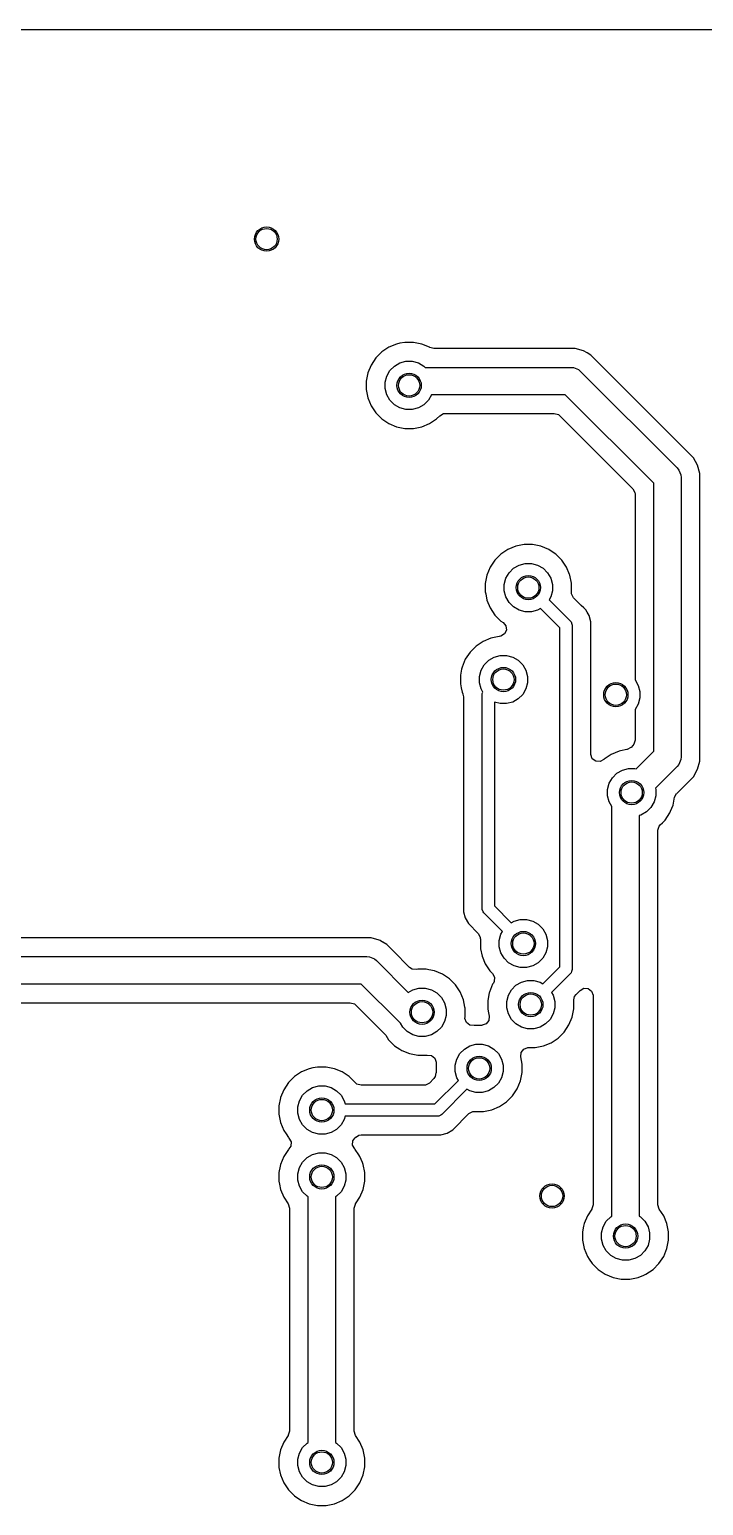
# Model space of a CAD drawing. Header units: inches. Extents: x 0.23 to 2.97, y 0.23 to 1.77.
# Drawn here: x 1.618 to 2.054, y 0.812 to 1.769 of the extents above; entities that cross this region are included whole.
import ezdxf

# ---------------------------------------------------------------- set-up
doc = ezdxf.new("R2010")
doc.units = ezdxf.units.IN
doc.header["$MEASUREMENT"] = 0
doc.layers.add('BLACK', color=250, linetype='CONTINUOUS')

msp = doc.modelspace()

# ---------------------------------------------------------------- linework, layer by layer
at = {"layer": 'BLACK', "linetype": 'CONTINUOUS'}
for p, q in [((0.23451, 1.76888), (2.96549, 1.76888)), ((1.84589, 1.55993), (1.842, 1.55604)), ((1.85046, 1.56298), (1.84589, 1.55993)), ((1.84589, 1.55993), (1.84589, 1.55993)), ((1.85553, 1.56508), (1.85046, 1.56298)), ((1.85046, 1.56298), (1.85046, 1.56298)), ((1.85772, 1.56552), (1.85553, 1.56508)), ((1.85553, 1.56508), (1.85553, 1.56508)), ((1.85553, 1.56508), (1.85553, 1.56508)), ((1.86092, 1.56615), (1.85772, 1.56552)), ((1.86642, 1.56615), (1.86092, 1.56615)), ((1.86092, 1.56615), (1.86092, 1.56615)), ((1.86855, 1.56573), (1.86642, 1.56615)), ((1.86642, 1.56615), (1.86642, 1.56615)), ((1.8718, 1.56508), (1.86855, 1.56573)), ((1.87688, 1.56298), (1.8718, 1.56508)), ((1.8718, 1.56508), (1.8718, 1.56508)), ((1.8718, 1.56508), (1.8718, 1.56508)), ((1.87695, 1.56293), (1.87688, 1.56298)), ((1.87703, 1.56288), (1.87695, 1.56293)), ((1.87971, 1.5621), (1.87703, 1.56288)), ((1.96543, 1.5621), (1.87971, 1.5621)), ((1.96574, 1.5621), (1.96543, 1.5621)), ((1.96543, 1.5621), (1.96543, 1.5621)), ((1.97127, 1.5621), (1.96574, 1.5621)), ((1.97661, 1.56067), (1.97127, 1.5621)), ((1.97127, 1.5621), (1.97127, 1.5621)), ((1.97901, 1.55928), (1.97661, 1.56067)), ((1.9814, 1.5579), (1.97901, 1.55928)), ((1.97901, 1.55928), (1.97901, 1.55928)), ((1.83895, 1.55147), (1.83685, 1.5464)), ((1.842, 1.55604), (1.83895, 1.55147)), ((1.83895, 1.55147), (1.83895, 1.55147)), ((1.842, 1.55604), (1.842, 1.55604)), ((1.85117, 1.54785), (1.85408, 1.55076)), ((1.85408, 1.55076), (1.85764, 1.55281)), ((1.85764, 1.55281), (1.86161, 1.55387)), ((1.86161, 1.55387), (1.86572, 1.55387)), ((1.86572, 1.55387), (1.86969, 1.55281)), ((1.86969, 1.55281), (1.87325, 1.55076)), ((1.87325, 1.55076), (1.87406, 1.54995)), ((1.87406, 1.54995), (1.9685, 1.54995)), ((1.9685, 1.54995), (1.97023, 1.54978)), ((1.97023, 1.54978), (1.97023, 1.54978)), ((1.97023, 1.54978), (1.97343, 1.54846)), ((1.98559, 1.55371), (1.9814, 1.5579)), ((1.9814, 1.5579), (1.9814, 1.5579)), ((2.04383, 1.49548), (1.98559, 1.55371)), ((1.98559, 1.55371), (1.98559, 1.55371)), ((1.83685, 1.5464), (1.83577, 1.54101)), ((1.83577, 1.54101), (1.83577, 1.54101)), ((1.83577, 1.54101), (1.83577, 1.53551)), ((1.84805, 1.54032), (1.84912, 1.54429)), ((1.84805, 1.53621), (1.84805, 1.54032)), ((1.84912, 1.54429), (1.85117, 1.54785)), ((1.97343, 1.54846), (1.97477, 1.54736)), ((1.97477, 1.54736), (2.03737, 1.48476)), ((1.83577, 1.53551), (1.83685, 1.53012)), ((1.84912, 1.53223), (1.84805, 1.53621)), ((1.85117, 1.52867), (1.84912, 1.53223)), ((1.87822, 1.53223), (1.87616, 1.52867)), ((1.96483, 1.53223), (1.87822, 1.53223)), ((2.02224, 1.47482), (1.96483, 1.53223)), ((1.83685, 1.53012), (1.83685, 1.53012)), ((1.83685, 1.53012), (1.83685, 1.53012)), ((1.83685, 1.53012), (1.83895, 1.52505)), ((1.83895, 1.52505), (1.83895, 1.52505)), ((1.83895, 1.52505), (1.83895, 1.52505)), ((1.83895, 1.52505), (1.842, 1.52048)), ((1.85408, 1.52577), (1.85117, 1.52867)), ((1.85764, 1.52371), (1.85408, 1.52577)), ((1.86161, 1.52265), (1.85764, 1.52371)), ((1.86572, 1.52265), (1.86161, 1.52265)), ((1.86969, 1.52371), (1.86572, 1.52265)), ((1.87325, 1.52577), (1.86969, 1.52371)), ((1.87616, 1.52867), (1.87325, 1.52577)), ((1.842, 1.52048), (1.84589, 1.51659)), ((1.84589, 1.51659), (1.85046, 1.51354)), ((1.85046, 1.51354), (1.85046, 1.51354)), ((1.85046, 1.51354), (1.85553, 1.51144)), ((1.85553, 1.51144), (1.85553, 1.51144)), ((1.85553, 1.51144), (1.85553, 1.51144)), ((1.85553, 1.51144), (1.86092, 1.51037)), ((1.86642, 1.51037), (1.8718, 1.51144)), ((1.8718, 1.51144), (1.87688, 1.51354)), ((1.87688, 1.51354), (1.88145, 1.51659)), ((1.88145, 1.51659), (1.88349, 1.51864)), ((1.88349, 1.51864), (1.88594, 1.51998)), ((1.88594, 1.51998), (1.887, 1.52009)), ((1.887, 1.52009), (1.95775, 1.52009)), ((1.95775, 1.52009), (1.96043, 1.5193)), ((1.96043, 1.5193), (1.96126, 1.51864)), ((1.96126, 1.51864), (2.00865, 1.47125)), ((1.86092, 1.51037), (1.86092, 1.51037)), ((1.86092, 1.51037), (1.86642, 1.51037)), ((1.86642, 1.51037), (1.86642, 1.51037)), ((2.04383, 1.49547), (2.04383, 1.49548)), ((2.04791, 1.49139), (2.04383, 1.49547)), ((2.03737, 1.48476), (2.03847, 1.48342)), ((2.03847, 1.48342), (2.03979, 1.48022)), ((2.05067, 1.4866), (2.04791, 1.49139)), ((2.04791, 1.49139), (2.04791, 1.49139)), ((2.05211, 1.48126), (2.05067, 1.4866)), ((2.05067, 1.4866), (2.05067, 1.4866)), ((2.02224, 1.30126), (2.02224, 1.47482)), ((2.03979, 1.48022), (2.03996, 1.47849)), ((2.03996, 1.47849), (2.03996, 1.29759)), ((2.05211, 1.47533), (2.05211, 1.48126)), ((2.05211, 1.48126), (2.05211, 1.48126)), ((2.05211, 1.36613), (2.05211, 1.47533)), ((2.05211, 1.47533), (2.05211, 1.47533)), ((2.00865, 1.47125), (2.00999, 1.46879)), ((2.00999, 1.46879), (2.0101, 1.46774)), ((2.0101, 1.46774), (2.0101, 1.34742)), ((1.9382, 1.43513), (1.935, 1.43449)), ((1.94369, 1.43513), (1.9382, 1.43513)), ((1.9382, 1.43513), (1.9382, 1.43513)), ((1.94582, 1.4347), (1.94369, 1.43513)), ((1.94369, 1.43513), (1.94369, 1.43513)), ((1.94908, 1.43406), (1.94582, 1.4347)), ((1.92316, 1.4289), (1.91928, 1.42502)), ((1.92773, 1.43195), (1.92316, 1.4289)), ((1.92316, 1.4289), (1.92316, 1.4289)), ((1.93281, 1.43406), (1.92773, 1.43195)), ((1.92773, 1.43195), (1.92773, 1.43195)), ((1.935, 1.43449), (1.93281, 1.43406)), ((1.93281, 1.43406), (1.93281, 1.43406)), ((1.93281, 1.43406), (1.93281, 1.43406)), ((1.95416, 1.43195), (1.94908, 1.43406)), ((1.94908, 1.43406), (1.94908, 1.43406)), ((1.94908, 1.43406), (1.94908, 1.43406)), ((1.95641, 1.43045), (1.95416, 1.43195)), ((1.95416, 1.43195), (1.95416, 1.43195)), ((1.95873, 1.4289), (1.95641, 1.43045)), ((1.96261, 1.42502), (1.95873, 1.4289)), ((1.91623, 1.42045), (1.91412, 1.41537)), ((1.91928, 1.42502), (1.91623, 1.42045)), ((1.91623, 1.42045), (1.91623, 1.42045)), ((1.91928, 1.42502), (1.91928, 1.42502)), ((1.9264, 1.41326), (1.92845, 1.41682)), ((1.92845, 1.41682), (1.93136, 1.41973)), ((1.93136, 1.41973), (1.93492, 1.42178)), ((1.93492, 1.42178), (1.93889, 1.42285)), ((1.93889, 1.42285), (1.943, 1.42285)), ((1.943, 1.42285), (1.94697, 1.42178)), ((1.94697, 1.42178), (1.95053, 1.41973)), ((1.95053, 1.41973), (1.95344, 1.41682)), ((1.95344, 1.41682), (1.95549, 1.41326)), ((1.96524, 1.42108), (1.96261, 1.42502)), ((1.96566, 1.42045), (1.96524, 1.42108)), ((1.9676, 1.41576), (1.96566, 1.42045)), ((1.96566, 1.42045), (1.96566, 1.42045)), ((1.96777, 1.41537), (1.9676, 1.41576)), ((1.91412, 1.41537), (1.91305, 1.40998)), ((1.91305, 1.40998), (1.91305, 1.40449)), ((1.92533, 1.40929), (1.9264, 1.41326)), ((1.92533, 1.40518), (1.92533, 1.40929)), ((1.95549, 1.41326), (1.95656, 1.40929)), ((1.95656, 1.40929), (1.95656, 1.40518)), ((1.96881, 1.41011), (1.96777, 1.41537)), ((1.96884, 1.40998), (1.96881, 1.41011)), ((1.96884, 1.40424), (1.96884, 1.40998)), ((1.96884, 1.40998), (1.96884, 1.40998)), ((1.91305, 1.40449), (1.91333, 1.40309)), ((1.91333, 1.40309), (1.91412, 1.3991)), ((1.91412, 1.3991), (1.91412, 1.3991)), ((1.91412, 1.3991), (1.91412, 1.3991)), ((1.91412, 1.3991), (1.91623, 1.39402)), ((1.9264, 1.40121), (1.92533, 1.40518)), ((1.92845, 1.39765), (1.9264, 1.40121)), ((1.93136, 1.39474), (1.92845, 1.39765)), ((1.95549, 1.40121), (1.95441, 1.39933)), ((1.95441, 1.39933), (1.96811, 1.38564)), ((1.95656, 1.40518), (1.95549, 1.40121)), ((1.96888, 1.40424), (1.96884, 1.40424)), ((1.96894, 1.40309), (1.96888, 1.40424)), ((1.97028, 1.40064), (1.96894, 1.40309)), ((1.9752, 1.39572), (1.97028, 1.40064)), ((1.91623, 1.39402), (1.91623, 1.39402)), ((1.91623, 1.39402), (1.91623, 1.39402)), ((1.91623, 1.39402), (1.91928, 1.38945)), ((1.91928, 1.38945), (1.92316, 1.38557)), ((1.93492, 1.39268), (1.93136, 1.39474)), ((1.93889, 1.39162), (1.93492, 1.39268)), ((1.943, 1.39162), (1.93889, 1.39162)), ((1.94697, 1.39268), (1.943, 1.39162)), ((1.94884, 1.39377), (1.94697, 1.39268)), ((1.96139, 1.38122), (1.94884, 1.39377)), ((1.9769, 1.39402), (1.9752, 1.39572)), ((1.97819, 1.39273), (1.9769, 1.39402)), ((1.97902, 1.39131), (1.97819, 1.39273)), ((1.97819, 1.39273), (1.97819, 1.39273)), ((1.98031, 1.38906), (1.97902, 1.39131)), ((1.98141, 1.38497), (1.98031, 1.38906)), ((1.92316, 1.38557), (1.92459, 1.38462)), ((1.92459, 1.38462), (1.92638, 1.38247)), ((1.92673, 1.3797), (1.92552, 1.37718)), ((1.92638, 1.38247), (1.92673, 1.3797)), ((1.96139, 1.16144), (1.96139, 1.38122)), ((1.96811, 1.38564), (1.9686, 1.38504)), ((1.9686, 1.38504), (1.96919, 1.38362)), ((1.96919, 1.38362), (1.96926, 1.38285)), ((1.96926, 1.38285), (1.96926, 1.15981)), ((1.98141, 1.29932), (1.98141, 1.38497)), ((1.98141, 1.38497), (1.98141, 1.38497)), ((1.90702, 1.3693), (1.90314, 1.36542)), ((1.91159, 1.37236), (1.90702, 1.3693)), ((1.90702, 1.3693), (1.90702, 1.3693)), ((1.91667, 1.37446), (1.91159, 1.37236)), ((1.91159, 1.37236), (1.91159, 1.37236)), ((1.91886, 1.3749), (1.91667, 1.37446)), ((1.91667, 1.37446), (1.91667, 1.37446)), ((1.91667, 1.37446), (1.91667, 1.37446)), ((1.92206, 1.37553), (1.91886, 1.3749)), ((1.9223, 1.37556), (1.92206, 1.37553)), ((1.92314, 1.37571), (1.92229, 1.37559)), ((1.92229, 1.37559), (1.9223, 1.37556)), ((1.92552, 1.37718), (1.92314, 1.37571)), ((1.90008, 1.36085), (1.89798, 1.35577)), ((1.90314, 1.36542), (1.90008, 1.36085)), ((1.90008, 1.36085), (1.90008, 1.36085)), ((1.90314, 1.36542), (1.90314, 1.36542)), ((1.91231, 1.35722), (1.91522, 1.36013)), ((1.91522, 1.36013), (1.91878, 1.36219)), ((1.91878, 1.36219), (1.92275, 1.36325)), ((1.92275, 1.36325), (1.92686, 1.36325)), ((1.92686, 1.36325), (1.93083, 1.36219)), ((1.93083, 1.36219), (1.93439, 1.36013)), ((1.93439, 1.36013), (1.9373, 1.35722)), ((2.05211, 1.29483), (2.05211, 1.36613)), ((1.8977, 1.35438), (1.89691, 1.35039)), ((1.89691, 1.35039), (1.89691, 1.34489)), ((1.89798, 1.35577), (1.8977, 1.35438)), ((1.89798, 1.35577), (1.89798, 1.35577)), ((1.89798, 1.35577), (1.89798, 1.35577)), ((1.90919, 1.34969), (1.91025, 1.35366)), ((1.90919, 1.34558), (1.90919, 1.34969)), ((1.91025, 1.35366), (1.91231, 1.35722)), ((1.9373, 1.35722), (1.93935, 1.35366)), ((1.93935, 1.35366), (1.94042, 1.34969)), ((1.94042, 1.34969), (1.94042, 1.34558)), ((1.89691, 1.34489), (1.89745, 1.3422)), ((1.89745, 1.3422), (1.89798, 1.3395)), ((1.89798, 1.3395), (1.89844, 1.3384)), ((1.91025, 1.34161), (1.90919, 1.34558)), ((1.91148, 1.33949), (1.91025, 1.34161)), ((1.9111, 1.33856), (1.91148, 1.33949)), ((1.93935, 1.34161), (1.9373, 1.33805)), ((1.94042, 1.34558), (1.93935, 1.34161)), ((2.0101, 1.34742), (2.01013, 1.34738)), ((2.01013, 1.34738), (2.01219, 1.34382)), ((2.01219, 1.34382), (2.01325, 1.33985)), ((2.01325, 1.33985), (2.01325, 1.33574)), ((1.89844, 1.3384), (1.8985, 1.33825)), ((1.8985, 1.33825), (1.89888, 1.33635)), ((1.89888, 1.33635), (1.89888, 1.19722)), ((1.91102, 1.3378), (1.9111, 1.33856)), ((1.91102, 1.19934), (1.91102, 1.3378)), ((1.92275, 1.33202), (1.9189, 1.33306)), ((1.9189, 1.33306), (1.9189, 1.20097)), ((1.92686, 1.33202), (1.92275, 1.33202)), ((1.93083, 1.33309), (1.92686, 1.33202)), ((1.93439, 1.33514), (1.93083, 1.33309)), ((1.9373, 1.33805), (1.93439, 1.33514)), ((2.01219, 1.33177), (2.01013, 1.32821)), ((2.01325, 1.33574), (2.01219, 1.33177)), ((2.01013, 1.32821), (2.0101, 1.32818)), ((2.0101, 1.32818), (2.0101, 1.30835)), ((1.99976, 1.30121), (1.99468, 1.29911)), ((2.0007, 1.3014), (1.99976, 1.30121)), ((1.99976, 1.30121), (1.99976, 1.30121)), ((1.99976, 1.30121), (1.99976, 1.30121)), ((2.00484, 1.30222), (2.0007, 1.3014)), ((2.00493, 1.30224), (2.00484, 1.30222)), ((2.00738, 1.30358), (2.00493, 1.30224)), ((2.00751, 1.3037), (2.00738, 1.30358)), ((2.00865, 1.30484), (2.00751, 1.3037)), ((2.00931, 1.30567), (2.00865, 1.30484)), ((2.0101, 1.30835), (2.00931, 1.30567)), ((2.01076, 1.28978), (2.02224, 1.30126)), ((1.98142, 1.29897), (1.98141, 1.29932)), ((1.9824, 1.29635), (1.98142, 1.29897)), ((1.98464, 1.29467), (1.9824, 1.29635)), ((1.98742, 1.29448), (1.98464, 1.29467)), ((1.98988, 1.29582), (1.98742, 1.29448)), ((1.99011, 1.29605), (1.98988, 1.29582)), ((1.99468, 1.29911), (1.99011, 1.29605)), ((1.99011, 1.29605), (1.99011, 1.29605)), ((1.99468, 1.29911), (1.99468, 1.29911)), ((2.03737, 1.29133), (2.02329, 1.27725)), ((2.03847, 1.29267), (2.03737, 1.29133)), ((2.03979, 1.29587), (2.03847, 1.29267)), ((2.03847, 1.29267), (2.03847, 1.29267)), ((2.03996, 1.29759), (2.03979, 1.29587)), ((2.05067, 1.28949), (2.05211, 1.29483)), ((1.99335, 1.28041), (1.9954, 1.28397)), ((1.9954, 1.28397), (1.99831, 1.28688)), ((1.99831, 1.28688), (2.00187, 1.28894)), ((2.00187, 1.28894), (2.00584, 1.29)), ((2.00584, 1.29), (2.00995, 1.29)), ((2.00995, 1.29), (2.01076, 1.28978)), ((2.04359, 1.28038), (2.04791, 1.2847)), ((2.04791, 1.2847), (2.05067, 1.28949)), ((2.04791, 1.2847), (2.04791, 1.2847)), ((1.99228, 1.27644), (1.99335, 1.28041)), ((1.99228, 1.27233), (1.99228, 1.27644)), ((1.99335, 1.26836), (1.99228, 1.27233)), ((2.02351, 1.27233), (2.02244, 1.26836)), ((2.02329, 1.27725), (2.02351, 1.27644)), ((2.02351, 1.27644), (2.02351, 1.27233)), ((2.03573, 1.27133), (2.03702, 1.27381)), ((2.03702, 1.27381), (2.03708, 1.27387)), ((2.03708, 1.27387), (2.04359, 1.28038)), ((2.04359, 1.28038), (2.04359, 1.28038)), ((1.9951, 1.26532), (1.99335, 1.26836)), ((1.9951, 0.9999), (1.9951, 1.26532)), ((2.02039, 1.2648), (2.01748, 1.26189)), ((2.02244, 1.26836), (2.02039, 1.2648)), ((2.0331, 1.26234), (2.03472, 1.26625)), ((2.03472, 1.26625), (2.03573, 1.27133)), ((2.03472, 1.26625), (2.03472, 1.26625)), ((2.03472, 1.26625), (2.03472, 1.26625)), ((2.01392, 1.25984), (2.01282, 1.25954)), ((2.01282, 1.25954), (2.01282, 0.9999)), ((2.01748, 1.26189), (2.01392, 1.25984)), ((2.02575, 1.25263), (2.02641, 1.25346)), ((2.02641, 1.25346), (2.02781, 1.25486)), ((2.02781, 1.25486), (2.02956, 1.2566)), ((2.02956, 1.2566), (2.03261, 1.26117)), ((2.03261, 1.26117), (2.0331, 1.26234)), ((2.02496, 1.24995), (2.02575, 1.25263)), ((2.02496, 1.00726), (2.02496, 1.24995)), ((1.89888, 1.19722), (1.89888, 1.19722)), ((1.89888, 1.19722), (1.89997, 1.19313)), ((1.9111, 1.19857), (1.91102, 1.19934)), ((1.91169, 1.19715), (1.9111, 1.19857)), ((1.91218, 1.19655), (1.91169, 1.19715)), ((1.92426, 1.18447), (1.91218, 1.19655)), ((1.9189, 1.20097), (1.92983, 1.19004)), ((1.89997, 1.19313), (1.90209, 1.18946)), ((1.90209, 1.18946), (1.90209, 1.18946)), ((1.90209, 1.18946), (1.90209, 1.18946)), ((1.90209, 1.18946), (1.90839, 1.18316)), ((1.92983, 1.19004), (1.9317, 1.19112)), ((1.9317, 1.19112), (1.93567, 1.19218)), ((1.93567, 1.19218), (1.93978, 1.19218)), ((1.93978, 1.19218), (1.94375, 1.19112)), ((1.94375, 1.19112), (1.94731, 1.18906)), ((1.94731, 1.18906), (1.95022, 1.18616)), ((1.95022, 1.18616), (1.95228, 1.1826)), ((1.83315, 1.18021), (1.57787, 1.18021)), ((1.83346, 1.18021), (1.83315, 1.18021)), ((1.83315, 1.18021), (1.83315, 1.18021)), ((1.83899, 1.18021), (1.83346, 1.18021)), ((1.84433, 1.17878), (1.83899, 1.18021)), ((1.83899, 1.18021), (1.83899, 1.18021)), ((1.8448, 1.1785), (1.84433, 1.17878)), ((1.84645, 1.17755), (1.8448, 1.1785)), ((1.84672, 1.17739), (1.84645, 1.17755)), ((1.84912, 1.17601), (1.84672, 1.17739)), ((1.84672, 1.17739), (1.84672, 1.17739)), ((1.90839, 1.18316), (1.90973, 1.18071)), ((1.90973, 1.18071), (1.9098, 1.17956)), ((1.9098, 1.17956), (1.90983, 1.17956)), ((1.90983, 1.17956), (1.90983, 1.17382)), ((1.92211, 1.17863), (1.92318, 1.1826)), ((1.92211, 1.17452), (1.92211, 1.17863)), ((1.92318, 1.1826), (1.92426, 1.18447)), ((1.95228, 1.1826), (1.95334, 1.17863)), ((1.95334, 1.17863), (1.95334, 1.17452)), ((1.5748, 1.16806), (1.83622, 1.16806)), ((1.83622, 1.16806), (1.83795, 1.16789)), ((1.83795, 1.16789), (1.83795, 1.16789)), ((1.83795, 1.16789), (1.84114, 1.16657)), ((1.85331, 1.17182), (1.84912, 1.17601)), ((1.84912, 1.17601), (1.84912, 1.17601)), ((1.864, 1.16113), (1.85331, 1.17182)), ((1.85331, 1.17182), (1.85331, 1.17182)), ((1.90983, 1.17382), (1.90998, 1.17307)), ((1.90998, 1.17307), (1.91091, 1.16843)), ((1.91091, 1.16843), (1.91091, 1.16843)), ((1.91091, 1.16843), (1.91091, 1.16843)), ((1.91091, 1.16843), (1.91301, 1.16336)), ((1.92318, 1.17054), (1.92211, 1.17452)), ((1.92523, 1.16698), (1.92318, 1.17054)), ((1.92814, 1.16408), (1.92523, 1.16698)), ((1.95022, 1.16698), (1.94731, 1.16408)), ((1.95228, 1.17054), (1.95022, 1.16698)), ((1.95334, 1.17452), (1.95228, 1.17054)), ((1.84114, 1.16657), (1.84248, 1.16547)), ((1.84248, 1.16547), (1.86307, 1.14488)), ((1.86569, 1.16002), (1.864, 1.16113)), ((1.86848, 1.15977), (1.86569, 1.16002)), ((1.8693, 1.15993), (1.86848, 1.15977)), ((1.87479, 1.15993), (1.8693, 1.15993)), ((1.8693, 1.15993), (1.8693, 1.15993)), ((1.87648, 1.1596), (1.87479, 1.15993)), ((1.87479, 1.15993), (1.87479, 1.15993)), ((1.88018, 1.15886), (1.87648, 1.1596)), ((1.88526, 1.15676), (1.88018, 1.15886)), ((1.88018, 1.15886), (1.88018, 1.15886)), ((1.88018, 1.15886), (1.88018, 1.15886)), ((1.91301, 1.16336), (1.91301, 1.16336)), ((1.91301, 1.16336), (1.91301, 1.16336)), ((1.91301, 1.16336), (1.91606, 1.15879)), ((1.91606, 1.15879), (1.91606, 1.15879)), ((1.91606, 1.15879), (1.91766, 1.15719)), ((1.9317, 1.16202), (1.92814, 1.16408)), ((1.93567, 1.16096), (1.9317, 1.16202)), ((1.93978, 1.16096), (1.93567, 1.16096)), ((1.94375, 1.16202), (1.93978, 1.16096)), ((1.94731, 1.16408), (1.94375, 1.16202)), ((1.95042, 1.15048), (1.96139, 1.16144)), ((1.9686, 1.15763), (1.96811, 1.15703)), ((1.96897, 1.15852), (1.9686, 1.15763)), ((1.96919, 1.15905), (1.96897, 1.15852)), ((1.96926, 1.15981), (1.96919, 1.15905)), ((1.83255, 1.15034), (1.57847, 1.15034)), ((1.85712, 1.12577), (1.83255, 1.15034)), ((1.88983, 1.1537), (1.88526, 1.15676)), ((1.88526, 1.15676), (1.88526, 1.15676)), ((1.88526, 1.15676), (1.88526, 1.15676)), ((1.88526, 1.15676), (1.88526, 1.15676)), ((1.89371, 1.14982), (1.88983, 1.1537)), ((1.89547, 1.14719), (1.89371, 1.14982)), ((1.9178, 1.15022), (1.9157, 1.14514)), ((1.91766, 1.15719), (1.919, 1.15474)), ((1.91827, 1.15093), (1.9178, 1.15022)), ((1.9188, 1.15195), (1.91827, 1.15093)), ((1.919, 1.15474), (1.9188, 1.15195)), ((1.93003, 1.14659), (1.93293, 1.1495)), ((1.93293, 1.1495), (1.93649, 1.15156)), ((1.93649, 1.15156), (1.94046, 1.15262)), ((1.94046, 1.15262), (1.94458, 1.15262)), ((1.94458, 1.15262), (1.94855, 1.15156)), ((1.94855, 1.15156), (1.95042, 1.15048)), ((1.96811, 1.15703), (1.95599, 1.14491)), ((1.59183, 1.1382), (1.82547, 1.1382)), ((1.82547, 1.1382), (1.82815, 1.13741)), ((1.86307, 1.14488), (1.86602, 1.14659)), ((1.86602, 1.14659), (1.86999, 1.14765)), ((1.86999, 1.14765), (1.8741, 1.14765)), ((1.8741, 1.14765), (1.87807, 1.14659)), ((1.87807, 1.14659), (1.88163, 1.14453)), ((1.88163, 1.14453), (1.88454, 1.14162)), ((1.88454, 1.14162), (1.8866, 1.13806)), ((1.89677, 1.14525), (1.89547, 1.14719)), ((1.89887, 1.14017), (1.89677, 1.14525)), ((1.89677, 1.14525), (1.89677, 1.14525)), ((1.89984, 1.1353), (1.89887, 1.14017)), ((1.89887, 1.14017), (1.89887, 1.14017)), ((1.9156, 1.14465), (1.91463, 1.13976)), ((1.91463, 1.13976), (1.91463, 1.13426)), ((1.9157, 1.14514), (1.9156, 1.14465)), ((1.9157, 1.14514), (1.9157, 1.14514)), ((1.9157, 1.14514), (1.9157, 1.14514)), ((1.92691, 1.13906), (1.92797, 1.14303)), ((1.92691, 1.13495), (1.92691, 1.13906)), ((1.92797, 1.14303), (1.93003, 1.14659)), ((1.95599, 1.14491), (1.95707, 1.14303)), ((1.95707, 1.14303), (1.95813, 1.13906)), ((1.95813, 1.13906), (1.95813, 1.13495)), ((1.97041, 1.13976), (1.97041, 1.14)), ((1.97041, 1.14), (1.9705, 1.14)), ((1.97041, 1.13426), (1.97041, 1.13976)), ((1.9705, 1.14), (1.97095, 1.14235)), ((1.97095, 1.14235), (1.97186, 1.1436)), ((1.97186, 1.1436), (1.97449, 1.14623)), ((1.97449, 1.14623), (1.97694, 1.14757)), ((1.97694, 1.14757), (1.97973, 1.14737)), ((1.97973, 1.14737), (1.98196, 1.14569)), ((1.98196, 1.14569), (1.98294, 1.14308)), ((1.98294, 1.14308), (1.98295, 1.14272)), ((1.98295, 1.14272), (1.98295, 1.00726)), ((1.82815, 1.13741), (1.82897, 1.13675)), ((1.82897, 1.13675), (1.8464, 1.11931)), ((1.8866, 1.13806), (1.88766, 1.13409)), ((1.88766, 1.12998), (1.8866, 1.12601)), ((1.88766, 1.13409), (1.88766, 1.12998)), ((1.89994, 1.13478), (1.89984, 1.1353)), ((1.89985, 1.12806), (1.89992, 1.12905)), ((1.89992, 1.12905), (1.89994, 1.12929)), ((1.89992, 1.12905), (1.89992, 1.12905)), ((1.89994, 1.12929), (1.89994, 1.13478)), ((1.89994, 1.13478), (1.89994, 1.13478)), ((1.91463, 1.13426), (1.91494, 1.1327)), ((1.91494, 1.1327), (1.91557, 1.12949)), ((1.91557, 1.12949), (1.91533, 1.12671)), ((1.92797, 1.13098), (1.92691, 1.13495)), ((1.93003, 1.12742), (1.92797, 1.13098)), ((1.95707, 1.13098), (1.95501, 1.12742)), ((1.95813, 1.13495), (1.95707, 1.13098)), ((1.96724, 1.1238), (1.96934, 1.12887)), ((1.96934, 1.12887), (1.97041, 1.13426)), ((1.8464, 1.11931), (1.84641, 1.11931)), ((1.84641, 1.11931), (1.84658, 1.11914)), ((1.84658, 1.11914), (1.84658, 1.11914)), ((1.84658, 1.11914), (1.84786, 1.11786)), ((1.8581, 1.12497), (1.85712, 1.12577)), ((1.85955, 1.12245), (1.8581, 1.12497)), ((1.86246, 1.11954), (1.85955, 1.12245)), ((1.86602, 1.11749), (1.86246, 1.11954)), ((1.88163, 1.11954), (1.87807, 1.11749)), ((1.88454, 1.12245), (1.88163, 1.11954)), ((1.8866, 1.12601), (1.88454, 1.12245)), ((1.90078, 1.12542), (1.89985, 1.12806)), ((1.90299, 1.12371), (1.90078, 1.12542)), ((1.90577, 1.12346), (1.90299, 1.12371)), ((1.90631, 1.12356), (1.90577, 1.12346)), ((1.91071, 1.12356), (1.90631, 1.12356)), ((1.91097, 1.12357), (1.91071, 1.12356)), ((1.91361, 1.1245), (1.91097, 1.12357)), ((1.91533, 1.12671), (1.91361, 1.1245)), ((1.93293, 1.12451), (1.93003, 1.12742)), ((1.93649, 1.12246), (1.93293, 1.12451)), ((1.94046, 1.12139), (1.93649, 1.12246)), ((1.94458, 1.12139), (1.94046, 1.12139)), ((1.94855, 1.12246), (1.94458, 1.12139)), ((1.95211, 1.12451), (1.94855, 1.12246)), ((1.95501, 1.12742), (1.95211, 1.12451)), ((1.9603, 1.11534), (1.96419, 1.11923)), ((1.96419, 1.11923), (1.96724, 1.1238)), ((1.84786, 1.11786), (1.84847, 1.11711)), ((1.84847, 1.11711), (1.85038, 1.11426)), ((1.85038, 1.11426), (1.85427, 1.11037)), ((1.85427, 1.11037), (1.85755, 1.10818)), ((1.86999, 1.11642), (1.86602, 1.11749)), ((1.8741, 1.11642), (1.86999, 1.11642)), ((1.87807, 1.11749), (1.8741, 1.11642)), ((1.89947, 1.10816), (1.90303, 1.11022)), ((1.90303, 1.11022), (1.907, 1.11128)), ((1.907, 1.11128), (1.91111, 1.11128)), ((1.91111, 1.11128), (1.91508, 1.11022)), ((1.91508, 1.11022), (1.91864, 1.10816)), ((1.94527, 1.10911), (1.95066, 1.11019)), ((1.95066, 1.11019), (1.95573, 1.11229)), ((1.95573, 1.11229), (1.9603, 1.11534)), ((1.85755, 1.10818), (1.85883, 1.10732)), ((1.85883, 1.10732), (1.85883, 1.10732)), ((1.85883, 1.10732), (1.86391, 1.10522)), ((1.86391, 1.10522), (1.86391, 1.10522)), ((1.86391, 1.10522), (1.86391, 1.10522)), ((1.86391, 1.10522), (1.8693, 1.10414)), ((1.8693, 1.10414), (1.8693, 1.10414)), ((1.8693, 1.10414), (1.87479, 1.10414)), ((1.87479, 1.10414), (1.87533, 1.10425)), ((1.87479, 1.10414), (1.87479, 1.10414)), ((1.87533, 1.10425), (1.87811, 1.104)), ((1.87811, 1.104), (1.88032, 1.10229)), ((1.88032, 1.10229), (1.88125, 1.09965)), ((1.89344, 1.09772), (1.89451, 1.1017)), ((1.89451, 1.1017), (1.89656, 1.10526)), ((1.89656, 1.10526), (1.89947, 1.10816)), ((1.91864, 1.10816), (1.92155, 1.10526)), ((1.92155, 1.10526), (1.9236, 1.1017)), ((1.9236, 1.1017), (1.92467, 1.09772)), ((1.936, 1.10319), (1.93625, 1.10597)), ((1.93695, 1.09842), (1.936, 1.10319)), ((1.93625, 1.10597), (1.93796, 1.10818)), ((1.93796, 1.10818), (1.9406, 1.10911)), ((1.9406, 1.10911), (1.94087, 1.10911)), ((1.94087, 1.10911), (1.94527, 1.10911)), ((1.94527, 1.10911), (1.94527, 1.10911)), ((1.79387, 1.09337), (1.78931, 1.09032)), ((1.79895, 1.09547), (1.79387, 1.09337)), ((1.79387, 1.09337), (1.79387, 1.09337)), ((1.80134, 1.09595), (1.79895, 1.09547)), ((1.79895, 1.09547), (1.79895, 1.09547)), ((1.79895, 1.09547), (1.79895, 1.09547)), ((1.80434, 1.09655), (1.80134, 1.09595)), ((1.80983, 1.09655), (1.80434, 1.09655)), ((1.80434, 1.09655), (1.80434, 1.09655)), ((1.81197, 1.09612), (1.80983, 1.09655)), ((1.80983, 1.09655), (1.80983, 1.09655)), ((1.81522, 1.09547), (1.81197, 1.09612)), ((1.8203, 1.09337), (1.81522, 1.09547)), ((1.81522, 1.09547), (1.81522, 1.09547)), ((1.81522, 1.09547), (1.81522, 1.09547)), ((1.82097, 1.09292), (1.8203, 1.09337)), ((1.8203, 1.09337), (1.8203, 1.09337)), ((1.82487, 1.09032), (1.82097, 1.09292)), ((1.88107, 1.09268), (1.88063, 1.09032)), ((1.88116, 1.09268), (1.88107, 1.09268)), ((1.88119, 1.09866), (1.88116, 1.09842)), ((1.88116, 1.09842), (1.88116, 1.09842)), ((1.88116, 1.09842), (1.88116, 1.09842)), ((1.88116, 1.09842), (1.88116, 1.09842)), ((1.88116, 1.09842), (1.88116, 1.09268)), ((1.88125, 1.09965), (1.88118, 1.09866)), ((1.88118, 1.09866), (1.88119, 1.09866)), ((1.89344, 1.09361), (1.89344, 1.09772)), ((1.89451, 1.08964), (1.89344, 1.09361)), ((1.92467, 1.09361), (1.9236, 1.08964)), ((1.92467, 1.09772), (1.92467, 1.09361)), ((1.93588, 1.08753), (1.93695, 1.09292)), ((1.93695, 1.09292), (1.93695, 1.09842)), ((1.78237, 1.08186), (1.78026, 1.07679)), ((1.78542, 1.08643), (1.78237, 1.08186)), ((1.78237, 1.08186), (1.78237, 1.08186)), ((1.78931, 1.09032), (1.78542, 1.08643)), ((1.78542, 1.08643), (1.78542, 1.08643)), ((1.78931, 1.09032), (1.78931, 1.09032)), ((1.79459, 1.07824), (1.7975, 1.08115)), ((1.7975, 1.08115), (1.80106, 1.0832)), ((1.80106, 1.0832), (1.80503, 1.08426)), ((1.80503, 1.08426), (1.80914, 1.08426)), ((1.80914, 1.08426), (1.81311, 1.0832)), ((1.81311, 1.0832), (1.81667, 1.08115)), ((1.81667, 1.08115), (1.81958, 1.07824)), ((1.82729, 1.08789), (1.82487, 1.09032)), ((1.82893, 1.08626), (1.82729, 1.08789)), ((1.82895, 1.08629), (1.82893, 1.08626)), ((1.82981, 1.08552), (1.82895, 1.08629)), ((1.83249, 1.08473), (1.82981, 1.08552)), ((1.87332, 1.08473), (1.83249, 1.08473)), ((1.87438, 1.08485), (1.87332, 1.08473)), ((1.87683, 1.08619), (1.87438, 1.08485)), ((1.87972, 1.08908), (1.87683, 1.08619)), ((1.88063, 1.09032), (1.87972, 1.08908)), ((1.88041, 1.07259), (1.89559, 1.08777)), ((1.90116, 1.0822), (1.88482, 1.06587)), ((1.89559, 1.08777), (1.89451, 1.08964)), ((1.90303, 1.08112), (1.90116, 1.0822)), ((1.907, 1.08006), (1.90303, 1.08112)), ((1.91508, 1.08112), (1.91111, 1.08006)), ((1.91864, 1.08318), (1.91508, 1.08112)), ((1.92155, 1.08608), (1.91864, 1.08318)), ((1.9236, 1.08964), (1.92155, 1.08608)), ((1.93072, 1.07789), (1.93377, 1.08246)), ((1.93377, 1.08246), (1.93588, 1.08753)), ((1.78024, 1.07666), (1.77919, 1.0714)), ((1.77919, 1.0714), (1.77919, 1.0714)), ((1.77919, 1.0714), (1.77919, 1.0714)), ((1.77919, 1.0714), (1.77919, 1.0659)), ((1.78026, 1.07679), (1.78024, 1.07666)), ((1.78026, 1.07679), (1.78026, 1.07679)), ((1.78026, 1.07679), (1.78026, 1.07679)), ((1.79147, 1.07071), (1.79254, 1.07468)), ((1.79254, 1.07468), (1.79459, 1.07824)), ((1.81958, 1.07824), (1.82164, 1.07468)), ((1.82164, 1.07468), (1.8222, 1.07259)), ((1.8222, 1.07259), (1.88041, 1.07259)), ((1.91111, 1.08006), (1.907, 1.08006)), ((1.92227, 1.07095), (1.92684, 1.074)), ((1.92684, 1.074), (1.93072, 1.07789)), ((1.77919, 1.0659), (1.78026, 1.06052)), ((1.79147, 1.0666), (1.79147, 1.07071)), ((1.79254, 1.06263), (1.79147, 1.0666)), ((1.79459, 1.05906), (1.79254, 1.06263)), ((1.82164, 1.06263), (1.81958, 1.05906)), ((1.8222, 1.06471), (1.82164, 1.06263)), ((1.88204, 1.06471), (1.8222, 1.06471)), ((1.88281, 1.06479), (1.88204, 1.06471)), ((1.88422, 1.06538), (1.88281, 1.06479)), ((1.88482, 1.06587), (1.88422, 1.06538)), ((1.89191, 1.05578), (1.90246, 1.06633)), ((1.90246, 1.06633), (1.90492, 1.06767)), ((1.90492, 1.06767), (1.90606, 1.06774)), ((1.90606, 1.06774), (1.90606, 1.06778)), ((1.90606, 1.06778), (1.9118, 1.06778)), ((1.9118, 1.06778), (1.91719, 1.06885)), ((1.9118, 1.06778), (1.9118, 1.06778)), ((1.91719, 1.06885), (1.92227, 1.07095)), ((1.78026, 1.06052), (1.78026, 1.06052)), ((1.78026, 1.06052), (1.78026, 1.06051)), ((1.78026, 1.06051), (1.78237, 1.05544)), ((1.78237, 1.05544), (1.78237, 1.05544)), ((1.78237, 1.05544), (1.78387, 1.05319)), ((1.78387, 1.05319), (1.78542, 1.05087)), ((1.7975, 1.05616), (1.79459, 1.05906)), ((1.80106, 1.0541), (1.7975, 1.05616)), ((1.80503, 1.05304), (1.80106, 1.0541)), ((1.80914, 1.05304), (1.80503, 1.05304)), ((1.81311, 1.0541), (1.80914, 1.05304)), ((1.81667, 1.05616), (1.81311, 1.0541)), ((1.81958, 1.05906), (1.81667, 1.05616)), ((1.82899, 1.05098), (1.83097, 1.05233)), ((1.83097, 1.05233), (1.83249, 1.05257)), ((1.83249, 1.05257), (1.88415, 1.05257)), ((1.88415, 1.05257), (1.88825, 1.05366)), ((1.88415, 1.05257), (1.88415, 1.05257)), ((1.88825, 1.05366), (1.89191, 1.05578)), ((1.78542, 1.04313), (1.78237, 1.03856)), ((1.78542, 1.05087), (1.78542, 1.05087)), ((1.78542, 1.05087), (1.78578, 1.05051)), ((1.78578, 1.04349), (1.78542, 1.04313)), ((1.78542, 1.04313), (1.78542, 1.04313)), ((1.78578, 1.05051), (1.78712, 1.04805)), ((1.78693, 1.04526), (1.78578, 1.04349)), ((1.78712, 1.04805), (1.78693, 1.04526)), ((1.82705, 1.04594), (1.82725, 1.04873)), ((1.82839, 1.04349), (1.82705, 1.04594)), ((1.82725, 1.04873), (1.82839, 1.05051)), ((1.82839, 1.05051), (1.82875, 1.05087)), ((1.82875, 1.04313), (1.82839, 1.04349)), ((1.82875, 1.05087), (1.82893, 1.05104)), ((1.82875, 1.05087), (1.82875, 1.05087)), ((1.83104, 1.03971), (1.82875, 1.04313)), ((1.82893, 1.05104), (1.82899, 1.05098)), ((1.78026, 1.03348), (1.78003, 1.0323)), ((1.78237, 1.03856), (1.78026, 1.03348)), ((1.78026, 1.03348), (1.78026, 1.03348)), ((1.78026, 1.03348), (1.78026, 1.03348)), ((1.78237, 1.03856), (1.78237, 1.03856)), ((1.79254, 1.03137), (1.79459, 1.03493)), ((1.79459, 1.03493), (1.7975, 1.03784)), ((1.7975, 1.03784), (1.80106, 1.03989)), ((1.80106, 1.03989), (1.80503, 1.04096)), ((1.80503, 1.04096), (1.80914, 1.04096)), ((1.80914, 1.04096), (1.81311, 1.03989)), ((1.81311, 1.03989), (1.81667, 1.03784)), ((1.81667, 1.03784), (1.81958, 1.03493)), ((1.81958, 1.03493), (1.82164, 1.03137)), ((1.83181, 1.03856), (1.83104, 1.03971)), ((1.83338, 1.03475), (1.83181, 1.03856)), ((1.83181, 1.03856), (1.83181, 1.03856)), ((1.83391, 1.03348), (1.83338, 1.03475)), ((1.83498, 1.02809), (1.83391, 1.03348)), ((1.78003, 1.0323), (1.77919, 1.02809)), ((1.77919, 1.02809), (1.77919, 1.0226)), ((1.79147, 1.0274), (1.79254, 1.03137)), ((1.79147, 1.02329), (1.79147, 1.0274)), ((1.82164, 1.03137), (1.8227, 1.0274)), ((1.8227, 1.0274), (1.8227, 1.02329)), ((1.83498, 1.0226), (1.83498, 1.02809)), ((1.77919, 1.0226), (1.77959, 1.02058)), ((1.77959, 1.02058), (1.78026, 1.01721)), ((1.78026, 1.01721), (1.78026, 1.01721)), ((1.78026, 1.01721), (1.78026, 1.01721)), ((1.78026, 1.01721), (1.78237, 1.01213)), ((1.79254, 1.01932), (1.79147, 1.02329)), ((1.79459, 1.01576), (1.79254, 1.01932)), ((1.7975, 1.01285), (1.79459, 1.01576)), ((1.81958, 1.01576), (1.81667, 1.01285)), ((1.82164, 1.01932), (1.81958, 1.01576)), ((1.8227, 1.02329), (1.82164, 1.01932)), ((1.83181, 1.01213), (1.83391, 1.01721)), ((1.83391, 1.01721), (1.83498, 1.0226)), ((1.78237, 1.01213), (1.78237, 1.01213)), ((1.78237, 1.01213), (1.78525, 1.00782)), ((1.78525, 1.00782), (1.78608, 1.00516)), ((1.78608, 1.00516), (1.78608, 1.00507)), ((1.78608, 1.00507), (1.78608, 0.86058)), ((1.79823, 1.01243), (1.7975, 1.01285)), ((1.79823, 0.85322), (1.79823, 1.01243)), ((1.81667, 1.01285), (1.81594, 1.01243)), ((1.81594, 1.01243), (1.81594, 0.85322)), ((1.82809, 1.00507), (1.82888, 1.00775)), ((1.82809, 0.86174), (1.82809, 1.00507)), ((1.82888, 1.00775), (1.82893, 1.00782)), ((1.82893, 1.00782), (1.82934, 1.00844)), ((1.82934, 1.00844), (1.83181, 1.01213)), ((1.98212, 1.00451), (1.97924, 1.0002)), ((1.98217, 1.00458), (1.98212, 1.00451)), ((1.98295, 1.00726), (1.98217, 1.00458)), ((2.02496, 1.00717), (2.02496, 1.00726)), ((2.0258, 1.00451), (2.02496, 1.00717)), ((2.02868, 1.0002), (2.0258, 1.00451)), ((1.97714, 0.99512), (1.97678, 0.99332)), ((1.97924, 1.0002), (1.97714, 0.99512)), ((1.97714, 0.99512), (1.97714, 0.99512)), ((1.97714, 0.99512), (1.97714, 0.99512)), ((1.97924, 1.0002), (1.97924, 1.0002)), ((1.98941, 0.99301), (1.99146, 0.99657)), ((1.99146, 0.99657), (1.99437, 0.99948)), ((1.99437, 0.99948), (1.9951, 0.9999)), ((2.01282, 0.9999), (2.01354, 0.99948)), ((2.01354, 0.99948), (2.01645, 0.99657)), ((2.01645, 0.99657), (2.01851, 0.99301)), ((2.03078, 0.99512), (2.02868, 1.0002)), ((2.02868, 1.0002), (2.02868, 1.0002)), ((2.03185, 0.98973), (2.03078, 0.99512)), ((2.03078, 0.99512), (2.03078, 0.99512)), ((1.97678, 0.99332), (1.97606, 0.98973)), ((1.97606, 0.98973), (1.97606, 0.98973)), ((1.97606, 0.98973), (1.97606, 0.98424)), ((1.98834, 0.98904), (1.98941, 0.99301)), ((1.98834, 0.98493), (1.98834, 0.98904)), ((2.01851, 0.99301), (2.01957, 0.98904)), ((2.01957, 0.98904), (2.01957, 0.98493)), ((2.03185, 0.98424), (2.03185, 0.98973)), ((1.97606, 0.98424), (1.97714, 0.97885)), ((1.97714, 0.97885), (1.97714, 0.97885)), ((1.97714, 0.97885), (1.97714, 0.97885)), ((1.97714, 0.97885), (1.97924, 0.97377)), ((1.98941, 0.98096), (1.98834, 0.98493)), ((1.99146, 0.9774), (1.98941, 0.98096)), ((1.99437, 0.97449), (1.99146, 0.9774)), ((2.01645, 0.9774), (2.01354, 0.97449)), ((2.01851, 0.98096), (2.01645, 0.9774)), ((2.01957, 0.98493), (2.01851, 0.98096)), ((2.02868, 0.97377), (2.03078, 0.97885)), ((2.03078, 0.97885), (2.03185, 0.98424)), ((1.97924, 0.97377), (1.97924, 0.97377)), ((1.97924, 0.97377), (1.98038, 0.97207)), ((1.98038, 0.97207), (1.98229, 0.9692)), ((1.98229, 0.9692), (1.98618, 0.96532)), ((1.99793, 0.97244), (1.99437, 0.97449)), ((2.0019, 0.97137), (1.99793, 0.97244)), ((2.00601, 0.97137), (2.0019, 0.97137)), ((2.00998, 0.97244), (2.00601, 0.97137)), ((2.01354, 0.97449), (2.00998, 0.97244)), ((2.02174, 0.96532), (2.02562, 0.9692)), ((2.02562, 0.9692), (2.02868, 0.97377)), ((1.98618, 0.96532), (1.99002, 0.96275)), ((1.99002, 0.96275), (1.99075, 0.96227)), ((1.99075, 0.96227), (1.99075, 0.96227)), ((1.99075, 0.96227), (1.99582, 0.96016)), ((1.99582, 0.96016), (1.99582, 0.96016)), ((1.99582, 0.96016), (1.99582, 0.96016)), ((1.99582, 0.96016), (2.00121, 0.95909)), ((2.00121, 0.95909), (2.00121, 0.95909)), ((2.00121, 0.95909), (2.00671, 0.95909)), ((2.00671, 0.95909), (2.01209, 0.96016)), ((2.00671, 0.95909), (2.00671, 0.95909)), ((2.01209, 0.96016), (2.01589, 0.96174)), ((2.01589, 0.96174), (2.01717, 0.96227)), ((2.01717, 0.96227), (2.02174, 0.96532)), ((1.82809, 0.86058), (1.82809, 0.86174)), ((1.78237, 0.85352), (1.78026, 0.84844)), ((1.78525, 0.85783), (1.78237, 0.85352)), ((1.78237, 0.85352), (1.78237, 0.85352)), ((1.7853, 0.8579), (1.78525, 0.85783)), ((1.78608, 0.86058), (1.7853, 0.8579)), ((1.79459, 0.84989), (1.7975, 0.8528)), ((1.7975, 0.8528), (1.79823, 0.85322)), ((1.81594, 0.85322), (1.81667, 0.8528)), ((1.81667, 0.8528), (1.81958, 0.84989)), ((1.82809, 0.86049), (1.82809, 0.86058)), ((1.82893, 0.85783), (1.82809, 0.86049)), ((1.83181, 0.85352), (1.82893, 0.85783)), ((1.83391, 0.84844), (1.83181, 0.85352)), ((1.83181, 0.85352), (1.83181, 0.85352)), ((1.78026, 0.84844), (1.77919, 0.84305)), ((1.77919, 0.84305), (1.77919, 0.83756)), ((1.79147, 0.84236), (1.79254, 0.84633)), ((1.79147, 0.83825), (1.79147, 0.84236)), ((1.79254, 0.84633), (1.79459, 0.84989)), ((1.81958, 0.84989), (1.82164, 0.84633)), ((1.82164, 0.84633), (1.8227, 0.84236)), ((1.8227, 0.84236), (1.8227, 0.83825)), ((1.83498, 0.84305), (1.83391, 0.84844)), ((1.83391, 0.84844), (1.83391, 0.84844)), ((1.83498, 0.83756), (1.83498, 0.84305)), ((1.77919, 0.83756), (1.7793, 0.83702)), ((1.7793, 0.83702), (1.78026, 0.83217)), ((1.78026, 0.83217), (1.78026, 0.83217)), ((1.78026, 0.83217), (1.78026, 0.83217)), ((1.78026, 0.83217), (1.78237, 0.82709)), ((1.79254, 0.83428), (1.79147, 0.83825)), ((1.79459, 0.83072), (1.79254, 0.83428)), ((1.82164, 0.83428), (1.81958, 0.83072)), ((1.8227, 0.83825), (1.82164, 0.83428)), ((1.83181, 0.82709), (1.83391, 0.83217)), ((1.83391, 0.83217), (1.83498, 0.83756)), ((1.78237, 0.82709), (1.78237, 0.82709)), ((1.78237, 0.82709), (1.78237, 0.82709)), ((1.78237, 0.82709), (1.78542, 0.82252)), ((1.7975, 0.82781), (1.79459, 0.83072)), ((1.80106, 0.82576), (1.7975, 0.82781)), ((1.80503, 0.82469), (1.80106, 0.82576)), ((1.80914, 0.82469), (1.80503, 0.82469)), ((1.81311, 0.82576), (1.80914, 0.82469)), ((1.81667, 0.82781), (1.81311, 0.82576)), ((1.81958, 0.83072), (1.81667, 0.82781)), ((1.82875, 0.82252), (1.83181, 0.82709)), ((1.78542, 0.82252), (1.78931, 0.81864)), ((1.78931, 0.81864), (1.79162, 0.81709)), ((1.79162, 0.81709), (1.79387, 0.81559)), ((1.79387, 0.81559), (1.79387, 0.81559)), ((1.79387, 0.81559), (1.79895, 0.81348)), ((1.79895, 0.81348), (1.79895, 0.81348)), ((1.79895, 0.81348), (1.79895, 0.81348)), ((1.79895, 0.81348), (1.80434, 0.81241)), ((1.80983, 0.81241), (1.81522, 0.81348)), ((1.81522, 0.81348), (1.8203, 0.81559)), ((1.8203, 0.81559), (1.82487, 0.81864)), ((1.82487, 0.81864), (1.82875, 0.82252)), ((1.80434, 0.81241), (1.80434, 0.81241)), ((1.80434, 0.81241), (1.80983, 0.81241)), ((1.80983, 0.81241), (1.80983, 0.81241))]:
    msp.add_line(p, q, dxfattribs=at)
at = {"layer": 'BLACK'}
for centre in [(1.77126, 1.63307), (1.86367, 1.53826), (1.94094, 1.40723), (1.9248, 1.34764), (1.99764, 1.3378), (2.0079, 1.27439), (1.93773, 1.17657), (1.87205, 1.13204), (1.94252, 1.13701), (1.90906, 1.09567), (1.80709, 1.06865), (1.80709, 1.02534), (1.9563, 1.01299), (2.00396, 0.98698), (1.80709, 0.84031)]:
    msp.add_circle(centre, 0.00787, dxfattribs=at)
at = {"layer": 'WHITE'}
for centre in [(1.77126, 1.63307), (1.86367, 1.53826), (1.94094, 1.40723), (1.9248, 1.34764), (1.99764, 1.3378), (2.0079, 1.27439), (1.93773, 1.17657), (1.87205, 1.13204), (1.94252, 1.13701), (1.90906, 1.09567), (1.80709, 1.06865), (1.80709, 1.02534), (1.9563, 1.01299), (2.00396, 0.98698), (1.80709, 0.84031)]:
    msp.add_circle(centre, 0.00689, dxfattribs=at)

doc.saveas('drawing.dxf')
